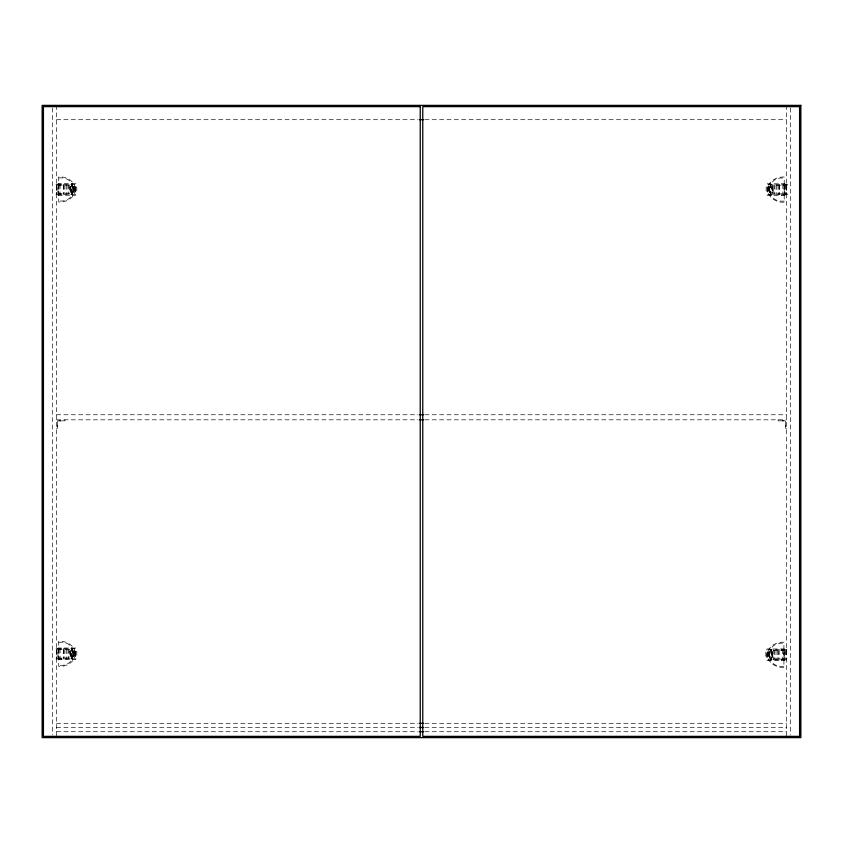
<?xml version="1.0" encoding="UTF-8"?>
<svg xmlns="http://www.w3.org/2000/svg" width="843" height="843" viewBox="0 0 843 843"><rect width="100%" height="100%" fill="white"/><g stroke="black" fill="none" stroke-linecap="round" stroke-linejoin="round"><path stroke-width="0.63" stroke-dasharray="4.21 3.16" d="M75.512 186.925L75.512 191.983L76.808 191.983L76.808 186.925L75.512 186.925L75.512 191.983M75.512 651.281L75.512 656.339L76.808 656.339L76.808 651.281L75.512 651.281L75.512 656.339M767.446 187.051L767.446 192.109L766.15 192.109L766.15 187.051L767.446 187.051L767.446 192.109M767.151 652.229L767.151 657.287L765.844 657.287L765.844 652.229L767.151 652.229L767.151 657.287M72.888 187.409L73.172 186.545L73.172 192.362L73.773 186.935L75.29 186.566L75.29 192.341L73.773 191.972L73.172 186.545M72.888 651.755L73.172 650.891L73.172 656.718L73.773 651.281L75.29 650.912L75.29 656.697L73.773 656.328L73.172 650.891M770.07 191.624L769.785 192.489L769.785 186.661L769.185 192.099L767.667 192.467L767.667 186.682L769.185 187.051L769.785 192.489M769.775 656.813L769.48 657.677L769.48 651.85L768.879 657.287L767.362 657.656L767.362 651.871L768.879 652.24L769.48 657.677M73.984 192.362L73.984 186.545M73.984 656.718L73.984 650.891M768.974 186.661L768.974 192.489M768.668 651.85L768.668 657.677M58.736 177.989C78.283 175.766 78.283 203.142 58.736 200.919M784.222 201.045C764.675 203.258 764.675 175.892 784.222 178.105M58.736 642.345C78.283 640.122 78.283 667.498 58.736 665.275M783.916 666.233C764.38 668.446 764.38 641.08 783.916 643.293M56.481 119.706L418.212 119.706M424.788 119.706L786.519 119.706M787.225 184.522L768.005 184.522L768.005 194.638L787.225 194.638M56.481 414.756L418.212 414.756M424.788 414.756L786.519 414.756M56.481 419.814L418.212 419.814M424.788 419.814L786.519 419.814M57.535 422.448L57.535 424.292M785.465 422.448L785.465 424.292M57.535 424.819L57.535 426.663M785.465 424.819L785.465 426.663M56.481 428.244L57.535 428.244L57.535 420.868L64.911 420.868L64.911 419.814M786.519 428.244L785.465 428.244L785.465 420.868L778.089 420.868L778.089 419.814M56.481 723.294L418.212 723.294M424.788 723.294L786.519 723.294M56.481 727.509L418.212 727.509M424.788 727.509L786.519 727.509M56.481 731.724L418.212 731.724M424.788 731.724L786.519 731.724M769.785 186.661L770.07 187.525M769.48 651.85L769.775 652.714M73.172 192.362L72.888 191.498M73.172 656.718L72.888 655.854M790.312 107.999L790.312 735.001M787.214 184.522L787.225 185.239L772.504 185.239L772.504 193.911L787.225 193.911L787.214 194.638M786.624 184.522L786.624 185.239M786.624 193.911L786.624 194.638M786.519 105.375L786.519 736.445M786.361 185.239L786.361 193.911M786.319 649.7L786.329 650.427M786.329 659.1L786.319 659.816M786.097 185.239L786.097 193.911M786.055 650.427L786.097 659.1M785.802 650.427L785.802 659.1M785.023 184.522L785.023 183.795L767.183 183.795L767.183 195.355L785.023 195.355L785.023 194.638M785.065 185.239L785.002 193.911M784.928 184.522L784.928 194.638M784.664 184.522L784.664 194.638M784.527 649.7L784.527 659.816M784.327 184.522L784.327 185.239M784.327 193.911L784.327 194.638M784.359 649.7L784.359 650.427M784.359 659.1L784.359 659.816M784.074 183.795L784.074 184.522M783.979 185.239L783.979 193.911M784.074 194.638L784.074 195.355M784.022 649.7L784.022 650.427M784.022 659.1L784.022 659.816M783.885 420.868L782.041 420.868M783.674 650.427L783.674 659.1M783.316 184.522L783.316 185.239M783.316 193.911L783.316 194.638M783.021 649.7L783.021 650.427M783.021 659.1L783.021 659.816M782.862 184.522L782.862 194.638M782.557 649.7L782.557 659.816M781.83 183.795L781.956 185.239M781.956 193.911L781.83 195.355M781.661 649.7L781.661 650.427M781.661 659.1L781.661 659.816M781.514 420.868L779.67 420.868M781.524 648.984L781.524 649.7M781.524 659.816L781.524 660.543M779.406 185.239L779.406 193.911M779.08 185.239L779.08 193.911M779.101 650.427L779.101 659.1M778.774 650.427L778.774 659.1M778.047 185.239L778.047 193.911M777.741 650.427L777.741 659.1M776.319 185.239L776.319 193.911M776.013 650.427L776.013 659.1M774.938 185.239L774.938 193.911M774.633 650.427L774.633 659.1M774.064 184.522L774.064 194.638M773.758 649.7L773.758 659.816M772.894 186.682L772.894 192.467M772.588 651.871L772.588 657.656M772.199 186.682L772.199 192.467M771.903 651.871L771.903 657.656M771.514 184.522L771.514 194.638M771.303 649.7L771.303 659.816M771.25 649.7L771.208 659.816M770.681 183.795L770.618 195.355M770.312 648.984L770.312 660.543M768.858 186.682L768.858 192.467M768.721 186.661L768.721 192.489M768.605 186.682L768.605 192.467M768.553 651.871L768.553 657.656M768.426 651.85L768.426 657.677M74.237 186.545L74.237 192.362M74.237 650.891L74.237 656.718M74.1 186.566L74.1 192.341M74.1 650.912L74.1 656.697M70.759 186.566L70.759 192.341M70.759 650.912L70.759 656.697M70.064 186.566L70.064 192.341M70.064 650.912L70.064 656.697M68.894 184.396L68.894 194.512M68.894 648.752L68.894 658.868M68.02 185.123L68.02 193.795M68.02 649.468L68.02 658.141M66.639 185.123L66.639 193.795M66.639 649.468L66.639 658.141M64.911 185.123L64.911 193.795M64.911 649.468L64.911 658.141M63.878 185.123L63.878 193.795M63.878 649.468L63.878 658.141M63.552 185.123L63.552 193.795M63.552 649.468L63.552 658.141M63.33 420.868L61.486 420.868M61.128 183.679L61.128 184.396M61.128 194.512L61.128 195.239M61.128 648.025L61.128 648.752M61.128 658.868L61.128 659.584M61.002 184.396L61.002 185.123M61.002 193.795L61.002 194.512M60.959 420.868L59.115 420.868M61.002 648.752L61.002 649.468M61.002 658.141L61.002 658.868M60.095 184.396L60.095 194.512M60.095 648.752L60.095 658.868M59.642 184.396L59.642 185.123M59.642 193.795L59.642 194.512M59.642 648.752L59.642 649.468M59.642 658.141L59.642 658.868M58.978 185.123L58.978 193.795M58.978 649.468L58.978 658.141M58.884 183.679L58.884 184.396M58.884 194.512L58.884 195.239M58.884 648.025L58.884 648.752M58.884 658.868L58.884 659.584M58.293 184.396L58.293 185.123M58.293 193.795L58.293 194.512M58.293 648.752L58.293 649.468M58.293 658.141L58.293 658.868M58.125 184.396L58.125 194.512M58.125 648.752L58.125 658.868M56.86 185.123L56.86 193.795M56.86 649.468L56.86 658.141M56.555 185.123L56.597 193.795M56.555 649.468L56.597 658.141M56.481 105.375L56.481 737.625M52.688 107.999L52.688 735.001M75.396 189.454C75.111 197.662 66.249 202.636 58.736 202.004L58.736 176.904C66.249 176.271 75.111 181.245 75.396 189.454M75.396 653.81C75.111 662.008 66.249 666.992 58.736 666.36L58.736 641.26C66.249 640.627 75.111 645.601 75.396 653.81M768.099 186.303C765.212 195.671 775.665 203.131 784.222 202.13L784.222 177.03C777.699 176.587 770.491 179.917 768.099 186.303M767.794 651.491C764.907 660.859 775.36 668.32 783.916 667.308L783.916 642.218C777.404 641.776 770.196 645.106 767.794 651.491M75.775 183.679L57.935 183.679L57.935 195.239L75.775 195.239L75.775 183.679M74.953 184.396L55.733 184.396L55.743 185.123L70.454 185.123L70.454 193.795L55.733 193.795L55.733 194.512L74.953 194.512L74.953 184.396M70.96 186.566L69.853 186.566L69.853 192.341L70.96 192.341L70.96 186.566M773.094 186.682L771.998 186.682L771.998 192.467L773.094 192.467L773.094 186.682M75.775 648.025L57.935 648.025L57.935 659.584L75.775 659.584L75.775 648.025M74.953 648.752L55.733 648.752L55.743 649.468L70.454 649.468L70.454 658.141L55.733 658.141L55.733 658.868L74.953 658.868L74.953 648.752M784.717 648.984L766.877 648.984L766.877 660.543L784.717 660.543L784.717 648.984M786.919 649.7L767.699 649.7L767.699 659.816L786.919 659.816L786.919 659.1L772.199 659.1L772.199 650.427L786.919 650.427L786.909 649.7M70.96 650.912L69.853 650.912L69.853 656.697L70.96 656.697L70.96 650.912M772.799 651.871L771.693 651.871L771.693 657.656L772.799 657.656L772.799 651.871M72.34 195.239L72.34 183.679L72.277 195.239M72.34 659.584L72.34 648.025L72.277 659.584M71.444 194.512L71.444 184.396L71.402 194.512M71.444 658.868L71.444 648.752L71.402 658.868"/><path stroke-width="1.26" d="M419.529 119.706L423.471 119.706M419.529 414.756L423.471 414.756M419.529 419.814L423.471 419.814M419.529 723.294L423.471 723.294M419.529 727.509L423.471 727.509M419.529 731.724L423.471 731.724M800.85 105.375L42.15 105.375L42.15 737.625L800.85 737.625L800.85 105.375M420.236 106.639L43.415 106.639L43.415 736.36L420.236 736.36L420.236 106.639M799.585 106.639L422.764 106.639L422.764 736.36L799.585 736.36L799.585 106.639"/></g></svg>
